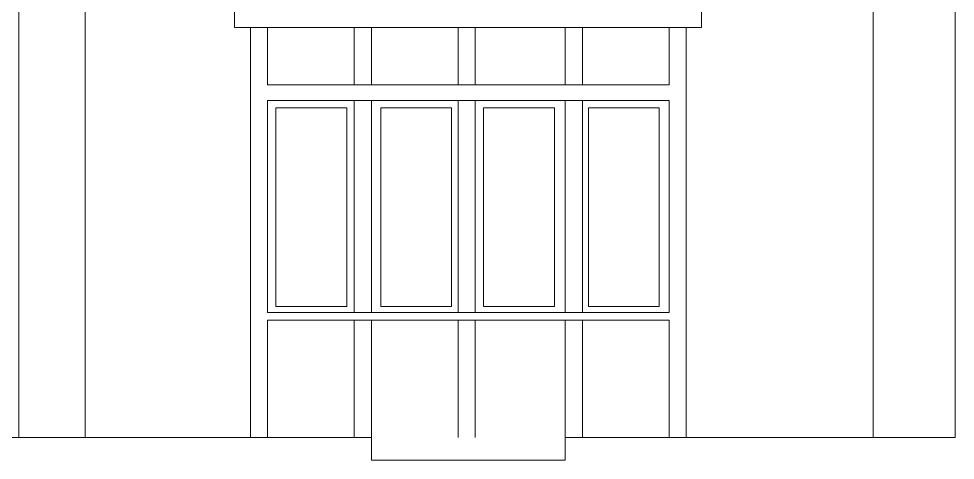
# Model space of a CAD drawing. Header units: centimetres. Extents: x -61 to 61, y -26 to 26.
# Drawn here: x -17.61 to -5.31, y 3.61 to 9.4 of the extents above; entities that cross this region are included whole.
import ezdxf

# ---------------------------------------------------------------- set-up
doc = ezdxf.new("R2010")
doc.units = ezdxf.units.CM
doc.header["$MEASUREMENT"] = 0
doc.layers.add('layer 1', color=7, linetype='Continuous')

msp = doc.modelspace()

# ---------------------------------------------------------------- linework, layer by layer
at = {"layer": 'layer 1', "color": 177, "lineweight": 9}
for points in [[(-17.60739, 3.90643), (-17.60739, 3.90643), (-17.60739, 15.40168), (-17.60739, 15.40168)], [(-16.73733, 12.62698), (-16.73733, 12.62698), (-16.73733, 3.90643), (-16.73733, 3.90643)], [(-6.38696, 12.62698), (-6.38696, 12.62698), (-6.38696, 3.90643), (-6.38696, 3.90643)], [(-14.56473, 4.69462), (-14.56473, 4.69462), (-14.56473, 9.28849), (-14.56473, 9.28849)], [(-14.34096, 8.53657), (-14.34096, 8.53657), (-14.34096, 9.28849), (-14.34096, 9.28849)], [(-13.20073, 8.53657), (-13.20073, 8.53657), (-13.20073, 9.28849), (-13.20073, 9.28849)], [(-12.97696, 8.53657), (-12.97696, 8.53657), (-12.97696, 9.28849), (-12.97696, 9.28849)], [(-11.83673, 8.53657), (-11.83673, 8.53657), (-11.83673, 9.28849), (-11.83673, 9.28849)], [(-11.61296, 8.53657), (-11.61296, 8.53657), (-11.61296, 9.28849), (-11.61296, 9.28849)], [(-10.42904, 8.53657), (-10.42904, 8.53657), (-10.42904, 9.28849), (-10.42904, 9.28849)], [(-10.20527, 8.53657), (-10.20527, 8.53657), (-10.20527, 9.28849), (-10.20527, 9.28849)], [(-9.06504, 8.53657), (-9.06504, 8.53657), (-9.06504, 9.28849), (-9.06504, 9.28849)], [(-8.84127, 4.69462), (-8.84127, 4.69462), (-8.84127, 9.28849), (-8.84127, 9.28849)], [(-14.34096, 8.53657), (-14.34096, 8.53657), (-9.06504, 8.53657), (-9.06504, 8.53657)], [(-14.34096, 6.55813), (-14.34096, 6.55813), (-14.34096, 8.32758), (-14.34096, 8.32758)], [(-14.34096, 8.32758), (-14.34096, 8.32758), (-9.06504, 8.32758), (-9.06504, 8.32758)], [(-13.20073, 6.55813), (-13.20073, 6.55813), (-13.20073, 8.32758), (-13.20073, 8.32758)], [(-12.97696, 6.55813), (-12.97696, 6.55813), (-12.97696, 8.32758), (-12.97696, 8.32758)], [(-11.83673, 6.55813), (-11.83673, 6.55813), (-11.83673, 8.32758), (-11.83673, 8.32758)], [(-11.61296, 6.55813), (-11.61296, 6.55813), (-11.61296, 8.32758), (-11.61296, 8.32758)], [(-10.42904, 6.55813), (-10.42904, 6.55813), (-10.42904, 8.32758), (-10.42904, 8.32758)], [(-10.20527, 6.55813), (-10.20527, 6.55813), (-10.20527, 8.32758), (-10.20527, 8.32758)], [(-9.06504, 6.55813), (-9.06504, 6.55813), (-9.06504, 8.32758), (-9.06504, 8.32758)], [(-14.34096, 6.55813), (-14.34096, 6.55813), (-14.34096, 6.4447), (-14.34096, 6.4447)], [(-13.20073, 6.55813), (-13.20073, 6.55813), (-13.20073, 6.4447), (-13.20073, 6.4447)], [(-12.97696, 6.55813), (-12.97696, 6.55813), (-12.97696, 6.4447), (-12.97696, 6.4447)], [(-11.83673, 6.55813), (-11.83673, 6.55813), (-11.83673, 6.4447), (-11.83673, 6.4447)], [(-11.61296, 6.55813), (-11.61296, 6.55813), (-11.61296, 6.4447), (-11.61296, 6.4447)], [(-10.42904, 6.55813), (-10.42904, 6.55813), (-10.42904, 6.4447), (-10.42904, 6.4447)], [(-10.20527, 6.55813), (-10.20527, 6.55813), (-10.20527, 6.4447), (-10.20527, 6.4447)], [(-9.06504, 6.55813), (-9.06504, 6.55813), (-9.06504, 6.4447), (-9.06504, 6.4447)], [(-14.34096, 5.54622), (-14.34096, 5.54622), (-14.34096, 6.4447), (-14.34096, 6.4447)], [(-13.20073, 5.54622), (-13.20073, 5.54622), (-13.20073, 6.4447), (-13.20073, 6.4447)], [(-12.97696, 5.54622), (-12.97696, 5.54622), (-12.97696, 6.4447), (-12.97696, 6.4447)], [(-11.83673, 5.54622), (-11.83673, 5.54622), (-11.83673, 6.4447), (-11.83673, 6.4447)], [(-11.61296, 5.54622), (-11.61296, 5.54622), (-11.61296, 6.4447), (-11.61296, 6.4447)], [(-10.42904, 5.54622), (-10.42904, 5.54622), (-10.42904, 6.4447), (-10.42904, 6.4447)], [(-10.20527, 5.54622), (-10.20527, 5.54622), (-10.20527, 6.4447), (-10.20527, 6.4447)], [(-9.06504, 5.54622), (-9.06504, 5.54622), (-9.06504, 6.4447), (-9.06504, 6.4447)], [(-14.34096, 5.54622), (-14.34096, 5.54622), (-9.06504, 5.54622), (-9.06504, 5.54622)], [(-14.34096, 4.69462), (-14.34096, 4.69462), (-14.34096, 5.44723), (-14.34096, 5.44723)], [(-14.34096, 5.44723), (-14.34096, 5.44723), (-9.06504, 5.44723), (-9.06504, 5.44723)], [(-13.20073, 3.90643), (-13.20073, 3.90643), (-13.20073, 5.44723), (-13.20073, 5.44723)], [(-12.97696, 3.90643), (-12.97696, 3.90643), (-12.97696, 5.44723), (-12.97696, 5.44723)], [(-11.83673, 4.04077), (-11.83673, 4.04077), (-11.83673, 5.44723), (-11.83673, 5.44723)], [(-11.61296, 3.99497), (-11.61296, 3.99497), (-11.61296, 5.44723), (-11.61296, 5.44723)], [(-10.42904, 3.90643), (-10.42904, 3.90643), (-10.42904, 5.44723), (-10.42904, 5.44723)], [(-10.20527, 3.90643), (-10.20527, 3.90643), (-10.20527, 5.44723), (-10.20527, 5.44723)], [(-9.06504, 4.69462), (-9.06504, 4.69462), (-9.06504, 5.44723), (-9.06504, 5.44723)], [(-14.56473, 4.69462), (-14.56473, 4.69462), (-14.56473, 3.90643), (-14.56473, 3.90643)], [(-14.34096, 4.69462), (-14.34096, 4.69462), (-14.34096, 3.90643), (-14.34096, 3.90643)], [(-9.06504, 4.69462), (-9.06504, 4.69462), (-9.06504, 3.90643), (-9.06504, 3.90643)], [(-8.84127, 4.69462), (-8.84127, 4.69462), (-8.84127, 3.90643), (-8.84127, 3.90643)], [(-11.83673, 4.04077), (-11.83673, 4.04077), (-11.83673, 3.90643), (-11.83673, 3.90643)], [(-11.61296, 3.99497), (-11.61296, 3.99497), (-11.61296, 3.90643), (-11.61296, 3.90643)]]:
    msp.add_open_spline(points, degree=3, dxfattribs=at)
at = {"layer": 'layer 1', "lineweight": 9}
msp.add_open_spline([(-5.30647, 3.90644), (-5.30647, 3.90644), (-5.30647, 11.27869), (-5.30647, 11.27869)], degree=3, dxfattribs=at)
at = {"layer": 'layer 1', "color": 177, "lineweight": 9}
msp.add_open_spline([(-14.77455, 9.49835), (-14.77455, 9.49835), (-14.77455, 9.28849), (-14.77455, 9.28849), (-14.77455, 9.28849), (-14.77455, 9.28849), (-8.63816, 9.28849), (-8.63816, 9.28849), (-8.63816, 9.28849), (-8.63816, 9.28849), (-8.63816, 9.49835), (-8.63816, 9.49835)], degree=3, knots=[0, 0, 0, 0, 0.25, 0.25, 0.25, 0.25, 0.5, 0.5, 0.5, 0.5, 1, 1, 1, 1], dxfattribs=at)
at = {"layer": 'layer 1', "color": 242, "lineweight": 9}
for points in [[(-14.23029, 8.23266), (-14.23029, 8.23266), (-13.29934, 8.23266), (-13.29934, 8.23266), (-13.29934, 8.23266), (-13.29934, 8.23266), (-13.29934, 5.6259), (-13.29934, 5.6259), (-13.29934, 5.6259), (-13.29934, 5.6259), (-14.23029, 5.6259), (-14.23029, 5.6259), (-14.23029, 5.6259), (-14.23029, 5.6259), (-14.23029, 8.23266), (-14.23029, 8.23266)], [(-12.85353, 8.23266), (-12.85353, 8.23266), (-11.92258, 8.23266), (-11.92258, 8.23266), (-11.92258, 8.23266), (-11.92258, 8.23266), (-11.92258, 5.6259), (-11.92258, 5.6259), (-11.92258, 5.6259), (-11.92258, 5.6259), (-12.85353, 5.6259), (-12.85353, 5.6259), (-12.85353, 5.6259), (-12.85353, 5.6259), (-12.85353, 8.23266), (-12.85353, 8.23266)], [(-11.503, 8.23266), (-11.503, 8.23266), (-10.57205, 8.23266), (-10.57205, 8.23266), (-10.57205, 8.23266), (-10.57205, 8.23266), (-10.57205, 5.6259), (-10.57205, 5.6259), (-10.57205, 5.6259), (-10.57205, 5.6259), (-11.503, 5.6259), (-11.503, 5.6259), (-11.503, 5.6259), (-11.503, 5.6259), (-11.503, 8.23266), (-11.503, 8.23266)], [(-10.12624, 8.23266), (-10.12624, 8.23266), (-9.19529, 8.23266), (-9.19529, 8.23266), (-9.19529, 8.23266), (-9.19529, 8.23266), (-9.19529, 5.6259), (-9.19529, 5.6259), (-9.19529, 5.6259), (-9.19529, 5.6259), (-10.12624, 5.6259), (-10.12624, 5.6259), (-10.12624, 5.6259), (-10.12624, 5.6259), (-10.12624, 8.23266), (-10.12624, 8.23266)]]:
    msp.add_open_spline(points, degree=3, knots=[0, 0, 0, 0, 0.2, 0.2, 0.2, 0.2, 0.4, 0.4, 0.4, 0.4, 0.6, 0.6, 0.6, 0.6, 1, 1, 1, 1], dxfattribs=at)
at = {"layer": 'layer 1', "color": 250, "lineweight": 9}
for points in [[(-17.60739, 3.90644), (-17.60739, 3.90644), (-23.35752, 3.90644), (-23.35752, 3.90644)], [(-17.60739, 3.90644), (-17.60739, 3.90644), (-12.97696, 3.90644), (-12.97696, 3.90644)], [(-12.97696, 3.90644), (-12.97696, 3.90644), (-12.97696, 3.60644), (-12.97696, 3.60644)], [(-10.42905, 3.90644), (-10.42905, 3.90644), (-5.30648, 3.90644), (-5.30648, 3.90644)], [(-10.42905, 3.90644), (-10.42905, 3.90644), (-10.42905, 3.60644), (-10.42905, 3.60644)], [(-10.42905, 3.60648), (-10.42905, 3.60648), (-12.97696, 3.60695), (-12.97696, 3.60695)]]:
    msp.add_open_spline(points, degree=3, dxfattribs=at)

doc.saveas('drawing.dxf')
